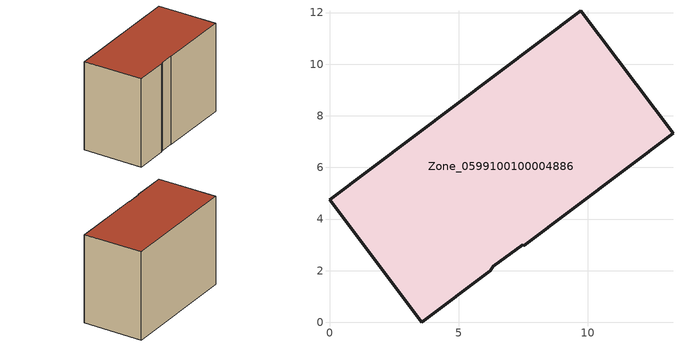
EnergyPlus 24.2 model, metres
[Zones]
Zone_0599100100004886
 floor ground (C_G): 9.73,12.07 13.31,7.32 7.52,2.97 7.5,3.01 6.34,2.17 6.23,2 3.57,0 0,4.75 z0
 wall outside (C_F): 0,4.75 3.57,0 6.23,2 6.34,2.17 7.5,3.01 7.52,2.97 13.31,7.32 9.73,12.07 0,4.75 z0:8.84
 roof outside (C_R): 6.23,2 6.34,2.17 7.5,3.01 7.52,2.97 13.31,7.32 9.73,12.07 0,4.75 3.57,0 z8.84
[BUILDING]
Pand.0599100100004886: North Axis=0; Terrain=City; Loads Convergence Tolerance Value=0.04; Temperature Convergence Tolerance Value=0.4; Solar Distribution=FullExterior; Maximum Number of Warmup Days=25; Minimum Number of Warmup Days=1
[Site:Location]
Rotterdam.The.Hague.AP_ZH_NLD Design_Conditions: Latitude=51.96; Longitude=4.45; Time Zone=1; Elevation=-4.5
[SITE:GROUNDTEMPERATURE:BUILDINGSURFACE]
18, 18, 18, 18, 18, 18, 18, 18, 18, 18, 18, 18
[MATERIAL] Thermal Absorptance=0.9; Solar Absorptance=0.7; Visible Absorptance=0.7
Name | Roughness | Thickness | Conductivity | Density | Specific Heat
G.TC.2006-2014 | MediumSmooth | 0.15 | 0.06 | 540 | 1210
F.TC.2006-2014 | Rough | 0.3 | 0.12 | 1920 | 840
R.TC.2006-2014 | MediumRough | 0.2 | 0.08 | 1500 | 1000
[CONSTRUCTION]
C_G: G.TC.2006-2014
C_F: F.TC.2006-2014
C_R: R.TC.2006-2014
[ZONE]
Zone_0599100100004886: Type=1; Multiplier=1; Ceiling Height=Autocalculate; Volume=Autocalculate; Floor Area=autocalculate; Part of Total Floor Area=Yes
[ZONEINFILTRATION:DESIGNFLOWRATE]
Infil_Zone_0599100100004886: Zone or ZoneList or Space or SpaceList=Zone_0599100100004886; Schedule=AlwaysOn; Design Flow Rate Calculation Method=Flow/Area; Flow Rate per Floor Area=0.0015; Constant Term Coefficient=1; Temperature Term Coefficient=0; Velocity Term Coefficient=0; Velocity Squared Term Coefficient=0
[HVACTEMPLATE:ZONE:IDEALLOADSAIRSYSTEM]
Zone_0599100100004886: Maximum Heating Supply Air Temperature=50; Minimum Cooling Supply Air Temperature=13; Maximum Heating Supply Air Humidity Ratio=0.0156; Minimum Cooling Supply Air Humidity Ratio=0.0077; Heating Limit=NoLimit; Cooling Limit=NoLimit; Dehumidification Control Type=ConstantSensibleHeatRatio; Cooling Sensible Heat Ratio=0.7; Dehumidification Setpoint=60; Humidification Control Type=None; Humidification Setpoint=30; Outdoor Air Method=None; Outdoor Air Flow Rate per Person=0.00944; Outdoor Air Flow Rate per Zone Floor Area=0; Outdoor Air Flow Rate per Zone=0; Demand Controlled Ventilation Type=None; Outdoor Air Economizer Type=NoEconomizer; Heat Recovery Type=None; Sensible Heat Recovery Effectiveness=0.7; Latent Heat Recovery Effectiveness=0.65
[ZONECONTROL:THERMOSTAT]
ThermostatControl_Zone_0599100100004886: Zone or ZoneList=Zone_0599100100004886; Control Type Schedule=DualSetpointControlType; Control 1=Thermostat_Zone_0599100100004886; Temperature Difference Between Cutout And Setpoint=0
[THERMOSTATSETPOINT:DUALSETPOINT]
Thermostat_Zone_0599100100004886: Heating Setpoint Temperature Schedule=HeatingSetpoint_Zone_0599100100004886; Cooling Setpoint Temperature Schedule=CoolingSetpoint_Zone_0599100100004886
[SCHEDULE:COMPACT]
HeatingSetpoint_Zone_0599100100004886: Through: 12/31, For: AllDays, Until: 24:00, 21
CoolingSetpoint_Zone_0599100100004886: Through: 12/31, For: AllDays, Until: 24:00, 24
DualSetpointControlType: Through: 12/31, For: AllDays, Until: 24:00, 4
AlwaysOn: Through: 12/31, For: AllDays, Until: 24:00, 1
